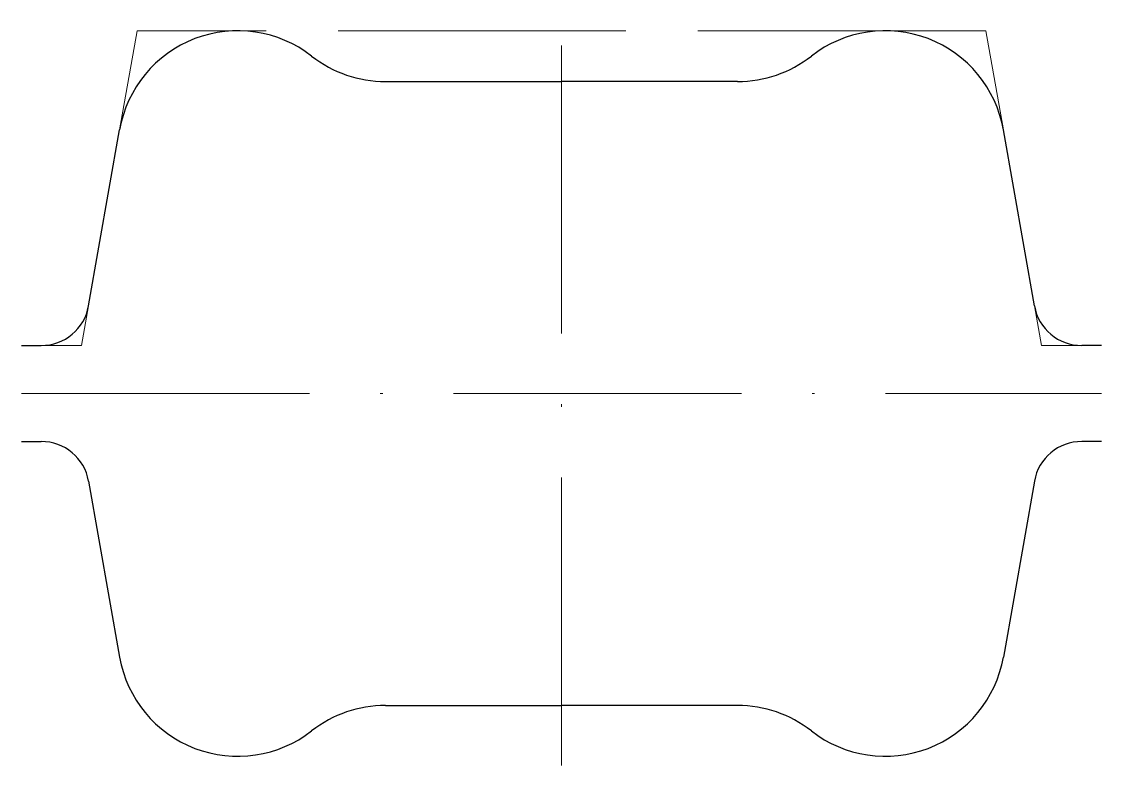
# Model space of a CAD drawing. Header units: millimetres. Extents: x -22.5 to 22.5, y -15.5 to 15.5.
import ezdxf

# ---------------------------------------------------------------- set-up
doc = ezdxf.new("R2010")
doc.units = ezdxf.units.MM
doc.linetypes.add('ACAD_ISO02W100', pattern=[15, 12, -3])
doc.linetypes.add('ACAD_ISO10W100', pattern=[18, 12, -2.95, 0.1, -2.95])
doc.layers.get('0').update_dxf_attribs({"lineweight": 25, "true_color": 0x000000})
doc.layers.add('s', color=7, linetype='ACAD_ISO02W100', lineweight=13, true_color=0x000000)
doc.layers.add('sp', color=7, linetype='ACAD_ISO10W100', lineweight=13, true_color=0x000000)

msp = doc.modelspace()

# ---------------------------------------------------------------- linework, layer by layer
for p, q in [((-7.333, 13), (0, 13)), ((7.333, 13), (0, 13)), ((-19.709, 3.653), (-18.415, 10.989)), ((19.709, 3.653), (18.415, 10.989)), ((-22.5, 2), (-21.678, 2)), ((22.5, 2), (21.678, 2)), ((-22.5, -2), (-21.678, -2)), ((22.5, -2), (21.678, -2)), ((-19.709, -3.653), (-18.415, -10.989)), ((19.709, -3.653), (18.415, -10.989)), ((-7.333, -13), (0, -13)), ((7.333, -13), (0, -13))]:
    msp.add_line(p, q)
for centre, radius, start, end in [((-13.491, 10.121), 5, 51.9917, 170), ((13.491, 10.121), 5, 10, 128.0083), ((-7.333, 18), 5, 231.9917, 270), ((7.333, 18), 5, 270, 308.0083), ((-21.678, 4), 2, 270, 350), ((21.678, 4), 2, 190, 270), ((-21.678, -4), 2, 10, 90), ((21.678, -4), 2, 90, 170), ((-13.491, -10.121), 5, 190, 308.0083), ((13.491, -10.121), 5, 231.9917, 350), ((-7.333, -18), 5, 90, 128.0083), ((7.333, -18), 5, 51.9917, 90)]:
    msp.add_arc(centre, radius, start, end)
at = {"layer": 's'}
for p, q in [((-17.686, 15.121), (-18.415, 10.989)), ((17.686, 15.121), (-17.686, 15.121)), ((18.415, 10.989), (17.686, 15.121)), ((-20, 2), (-19.709, 3.653)), ((-19.709, 3.653), (-20, 2)), ((20, 2), (19.709, 3.653)), ((-21.678, 2), (-20, 2)), ((21.678, 2), (20, 2))]:
    msp.add_line(p, q, dxfattribs=at)
at = {"layer": 'sp'}
for p, q in [((0, -15.5), (0, 15.5)), ((-22.5, 0), (22.5, 0))]:
    msp.add_line(p, q, dxfattribs=at)

doc.saveas('drawing.dxf')
